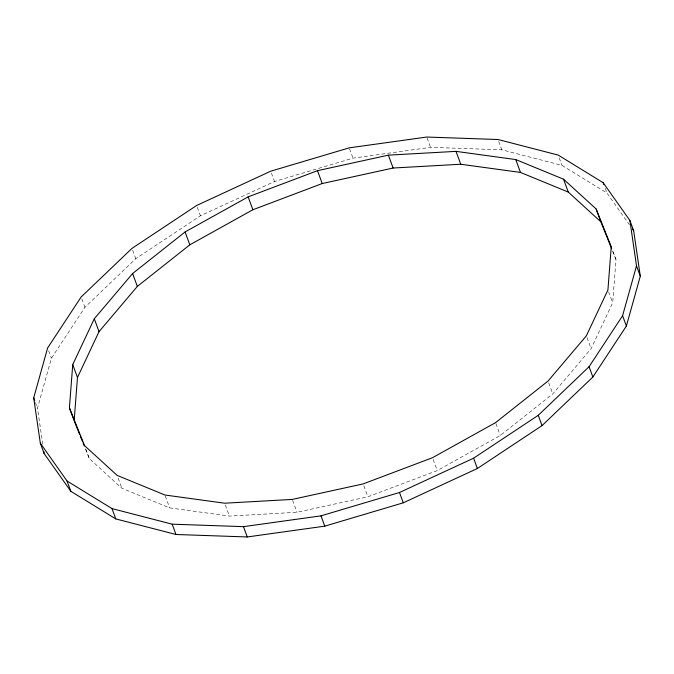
<?xml version="1.0" encoding="UTF-8"?>
<svg xmlns="http://www.w3.org/2000/svg" width="674" height="674" viewBox="0 0 674 674"><rect width="100%" height="100%" fill="white"/><g stroke="black" fill="none" stroke-linecap="round" stroke-linejoin="round"><path stroke-width="0.51" stroke-dasharray="3.37 2.53" d="M85.413 448.842L89.297 458.531L121.868 488.254L169.654 507.884L229.396 516.082L297.015 512.291L367.911 496.772L437.249 470.578L500.31 435.497L552.79 393.919L591.106 348.677L612.666 302.853L615.985 259.574L612.599 250.383M42.757 444.225L37.491 408.132L51.409 358.265L84.924 307.293L135.744 258.698L200.414 215.798L274.512 181.5L352.999 158.154L430.534 147.345L501.818 149.813L561.998 165.391L606.971 193.008L629.432 224.779M612.489 250.854L615.985 259.574M605.252 188.324L606.971 193.008M559.243 157.893L561.998 165.391M608.605 291.817L612.666 302.853M587.046 337.64L591.106 348.677M498.718 141.388L501.818 149.813M548.729 382.883L552.79 393.919M427.089 137.985L430.534 147.345M495.912 423.542L500.31 435.497M349.553 148.786L352.999 158.154M433.188 459.542L437.249 470.578M271.411 173.075L274.512 181.5M363.85 485.735L367.911 496.772M197.314 207.365L200.414 215.798M292.617 500.335L297.015 512.291M132.643 250.273L135.744 258.698M225.335 505.045L229.396 516.082M165.256 495.929L169.654 507.884M81.824 298.868L84.924 307.293M118.152 478.136L121.868 488.254M85.91 449.339L89.297 458.531M48.654 350.775L51.409 358.265M35.419 402.513L37.491 408.132"/><path stroke-width="1.01" d="M69.414 407.871L72.733 364.592L94.293 318.768L132.609 273.526L185.089 231.949L248.15 196.867L317.488 170.674L388.384 155.155L456.003 151.364L515.745 159.561L563.523 179.191L596.102 208.915L611.242 246.701L607.923 289.98L586.372 335.804L548.046 381.046L495.575 422.623L432.514 457.705L363.176 483.898L292.28 499.417L224.661 503.208L164.919 495.011L117.133 475.381L84.562 445.657L69.414 407.871L74.157 420.745L77.468 377.465L99.027 331.642L137.344 286.399L189.824 244.822L252.885 209.74L322.223 183.547L393.119 168.028L460.738 164.237L520.48 172.434L568.266 192.065L600.837 221.788L611.714 248.917M33.7 397.829L47.618 347.961L81.133 296.99L131.952 248.403L196.623 205.494L270.721 171.196L349.216 147.85L426.743 137.041L498.027 139.51L558.207 155.087L603.179 182.713L629.895 220.491L633.678 230.794L640.3 276.172L626.382 326.039L592.867 377.01L542.048 425.597L477.377 468.506L403.279 502.804L324.784 526.15L247.257 536.959L175.973 534.49L115.793 518.913L70.821 491.287L44.105 453.509L40.322 443.206L33.7 397.829L34.736 400.642M40.322 443.206L67.029 480.992L112.002 508.609L172.182 524.187L243.466 526.655L321.001 515.846L399.488 492.5L473.586 458.202L538.256 415.302L589.076 366.707L622.591 315.735L636.509 265.868L629.895 220.491M632.465 229.076L633.678 230.794M74.544 421.713L79.591 434.309M80.366 436.246L82.304 441.091M83.087 443.029L84.25 445.935M636.509 265.868L640.3 276.172M603.179 182.713L603.87 184.583M596.102 208.915L600.837 221.788M622.591 315.735L626.382 326.039M563.523 179.191L568.266 192.065M515.745 159.561L520.48 172.434M589.076 366.707L592.867 377.01M456.003 151.364L460.738 164.237M538.256 415.302L542.048 425.597M388.384 155.155L393.119 168.028M473.586 458.202L477.377 468.506M317.488 170.674L322.223 183.547M399.488 492.5L403.279 502.804M248.15 196.867L252.885 209.74M321.001 515.846L324.784 526.15M185.089 231.949L189.824 244.822M243.466 526.655L247.257 536.959M132.609 273.526L137.344 286.399M172.182 524.187L175.973 534.49M94.293 318.768L99.027 331.642M72.733 364.592L77.468 377.465M112.002 508.609L115.793 518.913M67.029 480.992L70.821 491.287M43.81 451.445L44.105 453.509"/></g></svg>
